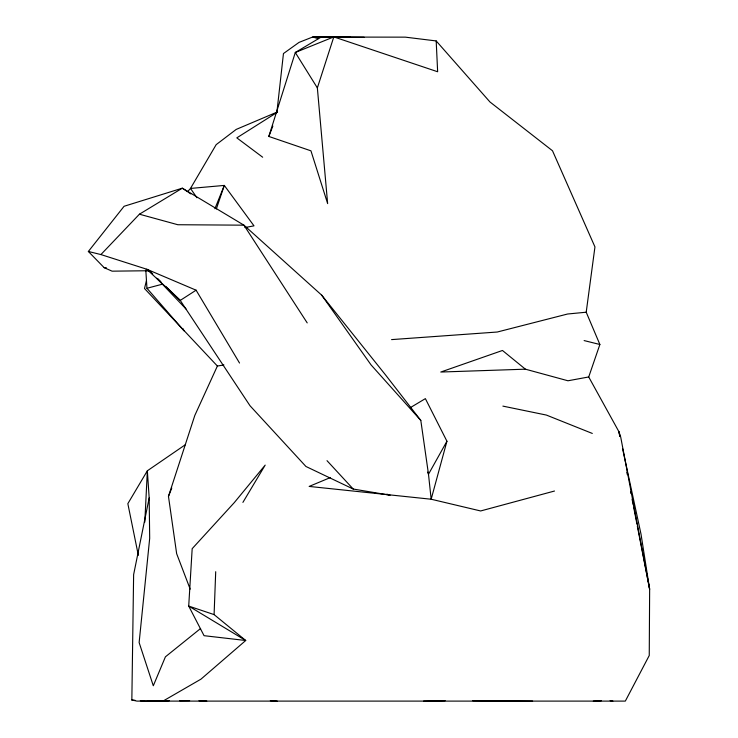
<?xml version="1.0" encoding="UTF-8"?>
<svg xmlns="http://www.w3.org/2000/svg" width="738" height="738" viewBox="0 0 738 738"><rect width="100%" height="100%" fill="white"/><g stroke="black" fill="none" stroke-linecap="round" stroke-linejoin="round"><path stroke-width="1.11" d="M622.568 448.612L641.018 534.174L649.643 589.247L649.246 655.51L625.326 701.1L136.973 701.1L131.844 700.021L133.624 574.644L149.177 497.919L147.351 470.789L185.358 444.71M162.978 701.1L200.976 679.144L245.717 640.501L214.094 614.606L215.708 571.701M144.814 522.08L147.351 470.789L127.84 503.667L138.347 555.4M276.879 112.305L283.457 53.551L299.038 42.389L312.718 36.992L364.138 37.269M637.355 526.24L649.643 589.247L620.723 437.136L618.933 431.73L588.721 376.961L599.874 344.489L586.212 312.211L594.948 246.907L552.504 150.764L489.986 101.992L436.186 40.941L405.356 37.149L321.187 37.066L295.301 52.49L268.826 136.447L310.947 150.829L327.644 203.614L317.358 87.914L333.807 36.9L437.643 71.752L436.186 40.941M146.428 280.698L144.5 288.503L217.387 366.039L223.909 364.941M410.217 407.708L425.374 398.631L446.933 441.232L431.167 499.229L309.157 486.425L330.237 477.615M190.183 589.145L176.65 553.685L168.467 496.379L194.804 415.466L217.387 366.039M216.345 208.955L224.306 185.422L190.496 188.43L187.443 191.843M268.826 136.447L272.866 126.041M168.467 496.379L171.779 488.039M214.915 208.706L224.306 185.422L253.992 225.846L244.951 227.562M446.933 441.232L428.492 474.248L431.167 499.229L480.632 510.964L554.496 491.028M242.903 502.394L265.182 465.106L234.306 502.596L192.175 548.675L188.716 606.082L204.057 635.686L245.717 640.501L188.716 606.082L214.094 614.606M88.357 251.474L100.912 254.564L146.742 269.222L149.574 270.726L112.093 271.169L104.178 267.682L88.357 251.474L124.085 206.28L182.314 188.181L243.937 225.173L321.722 295.191L385.679 375.107L420.808 420.439L428.492 474.248L427.745 472.071M100.912 254.564L139.427 214.204L182.314 188.181L187.028 191.363M200.598 628.499L165.413 656.829L153.301 685.786L139.131 642.567L149.685 538.297L149.177 497.919M196.096 290.191L180.247 300.412L146.742 269.222L196.096 290.191L239.536 363.041M277.562 112.093L236.815 137.858L262.673 157.222M277.47 111.927L236.197 129.418L216.169 144.657L190.496 188.43L196.926 197.738M333.807 36.9L295.301 52.49L317.358 87.914M145.801 270.053L146.954 288.272L162.305 284.213M588.721 376.961L567.974 380.78L525.401 369.175L440.771 372.035L502.467 350.476L525.401 369.175M586.212 312.211L567.587 314.01L497.274 332.017L391.564 339.609M189.638 700.676L179.62 700.749M148.015 701.1L152.535 700.759M167.249 700.731L144.796 701.1M162.452 701.1L169.343 700.713M593.297 701.1L601.359 700.731M423.575 701.1L445.18 700.722M472.726 700.731L532.605 701.1M350.384 37.269L312.718 36.992L318.189 38.662M198.974 700.749L206.797 701.063M270.32 700.731L277.193 701.1M104.178 267.682L106.447 267.829M146.17 270.495L149.574 270.726M131.844 700.021L135.026 700.288M140.34 700.74L144.583 701.1M610.114 700.685L612.881 701.1M165.718 286.353L180.247 300.412L250.025 405.762L305.938 466.481L353.216 489.036L390.07 495.216L386.804 494.128M502.882 406.112L546.397 415.07L592.3 433.437M584.118 340.578L599.874 344.489M139.427 214.204L177.83 224.73L243.937 225.173L307.211 322.903M188.919 192.636L190.81 193.909M157.646 278.54L160.875 281.667M150.368 271.556L152.748 274.056M156.705 278.217L186.031 309.001M327.017 460.678L353.216 489.036M420.808 420.439L371.076 364.923L321.722 295.191M146.954 288.272L184.002 330.827L183.042 328.761M619.902 436.232L618.933 431.73L619.809 436.223M626.83 472.228L627.263 474.479M630.556 491.36L630.999 493.611M632.088 499.239L633.186 504.866M633.628 507.107L636.922 523.989"/></g></svg>
